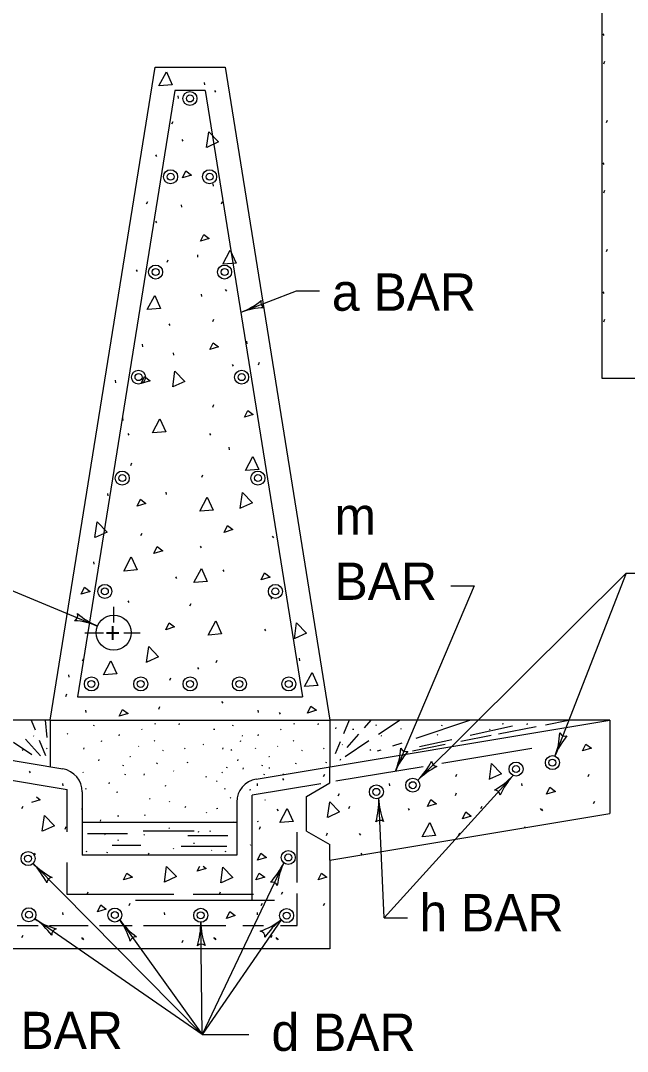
# Model space of a CAD drawing. Extents: x -0.3 to 43.7, y -2.2 to 24.5.
# Drawn here: x 30.06 to 34.13, y 13.45 to 20.35 of the extents above; entities that cross this region are included whole.
import ezdxf

# ---------------------------------------------------------------- set-up
doc = ezdxf.new("R2010")
doc.units = 0
doc.layers.add('1', color=7, linetype='Continuous')
doc.layers.add('2', color=7, linetype='Continuous')

msp = doc.modelspace()

# ---------------------------------------------------------------- linework, layer by layer
at = {"layer": '1'}
for p, q in [((33.9564, 17.9561), (33.9564, 21.1333)), ((33.961, 20.2644), (33.9684, 20.2532)), ((30.2575, 15.6674), (30.9606, 20.0424)), ((30.9606, 20.0424), (31.4294, 20.0424)), ((31.4294, 20.0424), (32.1325, 15.6674)), ((33.9671, 20.0643), (33.9745, 20.0809)), ((31.0938, 19.8861), (30.4409, 15.8237)), ((31.2962, 19.8861), (31.0938, 19.8861)), ((31.2897, 19.9394), (31.2916, 19.9227)), ((31.2962, 19.8861), (31.9491, 15.8237)), ((31.3588, 19.8854), (31.3662, 19.8743)), ((31.1135, 19.8487), (31.1154, 19.832)), ((31.0733, 19.6619), (31.0807, 19.6785)), ((33.9856, 19.67), (33.993, 19.6865)), ((31.1397, 19.5567), (31.1471, 19.5456)), ((30.9622, 19.4547), (30.9696, 19.4435)), ((33.961, 19.4001), (33.9684, 19.389)), ((31.3468, 19.2609), (31.3487, 19.2442)), ((33.9671, 19.2), (33.9745, 19.2166)), ((30.9034, 19.1253), (30.9108, 19.142)), ((31.4057, 19.1253), (31.4131, 19.142)), ((31.1353, 19.1198), (31.1372, 19.1032)), ((30.9622, 19.0088), (30.9696, 18.9977)), ((31.2436, 18.7848), (31.2454, 18.7681)), ((33.9856, 18.8057), (33.993, 18.8224)), ((31.0412, 18.7342), (31.0486, 18.7509)), ((30.8338, 18.6839), (30.8412, 18.6727)), ((31.2696, 18.5216), (31.2715, 18.5049)), ((31.4305, 18.5516), (31.4379, 18.5405)), ((31.9054, 18.5419), (31.5353, 18.3986)), ((32.0616, 18.5419), (31.9054, 18.5419)), ((33.961, 18.5359), (33.9684, 18.5249)), ((31.0529, 18.3211), (31.0603, 18.31)), ((31.3471, 18.3375), (31.3545, 18.3541)), ((33.9671, 18.3358), (33.9745, 18.3525)), ((30.8734, 18.1857), (30.8753, 18.169)), ((31.5734, 18.2054), (31.5753, 18.1887)), ((31.0816, 18.1286), (31.0835, 18.1119)), ((31.4759, 18.0491), (31.4833, 18.0379)), ((31.6531, 18.0484), (31.6604, 18.0651)), ((36.0398, 17.9561), (33.9564, 17.9561)), ((33.9921, 17.9561), (33.993, 17.9582)), ((30.6922, 17.9439), (30.694, 17.9272)), ((30.6922, 17.9439), (30.694, 17.9272)), ((31.3471, 17.765), (31.3545, 17.7817)), ((30.7425, 17.6919), (30.7444, 17.6753)), ((30.7772, 17.5881), (30.7846, 17.5769)), ((31.3248, 17.5881), (31.3322, 17.5769)), ((31.4551, 17.495), (31.4569, 17.4784)), ((30.7976, 17.3739), (30.805, 17.3906)), ((31.2735, 17.2946), (31.2809, 17.3112)), ((31.0321, 17.1953), (31.0339, 17.1786)), ((30.6418, 17.1865), (30.6437, 17.1698)), ((30.8656, 16.9035), (30.873, 16.9202)), ((31.7459, 16.9004), (31.7533, 16.8892)), ((31.2625, 16.8324), (31.2699, 16.8212)), ((30.5486, 16.728), (30.5505, 16.7113)), ((29.7284, 16.647), (30.5749, 16.298)), ((31.4135, 16.6737), (31.4209, 16.6625)), ((34.1177, 16.6522), (32.7205, 15.2649)), ((34.1177, 16.6522), (33.6405, 15.4264)), ((34.1177, 16.6522), (34.274, 16.6522)), ((31.0963, 16.6283), (31.1037, 16.6172)), ((33.0986, 16.5683), (32.5708, 15.3247)), ((32.9424, 16.5683), (33.0986, 16.5683)), ((30.7772, 16.4658), (30.7846, 16.4547)), ((31.1942, 16.4331), (31.2016, 16.4497)), ((31.7371, 16.495), (31.7389, 16.4783)), ((31.7371, 16.495), (31.7389, 16.4783)), ((30.6832, 16.3209), (30.6832, 16.4271)), ((30.4901, 16.2533), (30.6156, 16.2533)), ((30.7508, 16.2533), (30.8594, 16.2533)), ((31.693, 16.2769), (31.7004, 16.2658)), ((30.4747, 16.0646), (30.4821, 16.0813)), ((31.2436, 16.02), (31.251, 16.0088)), ((31.3698, 16.0533), (31.3772, 16.07)), ((31.9259, 16.0819), (31.9278, 16.0652)), ((30.3799, 15.971), (30.3818, 15.9543)), ((31.0582, 15.9343), (31.0656, 15.9509)), ((30.3614, 15.8266), (30.3688, 15.8433)), ((30.4409, 15.8237), (31.9491, 15.8237)), ((30.4409, 15.8236), (31.9491, 15.8236)), ((30.9846, 15.7416), (30.992, 15.7582)), ((31.406, 15.7932), (31.4134, 15.7821)), ((30.4933, 15.7342), (30.4951, 15.7176)), ((31.6489, 15.7342), (31.6508, 15.7176)), ((31.6489, 15.7342), (31.6508, 15.7176)), ((31.7912, 15.7177), (31.7986, 15.7065)), ((31.7912, 15.7177), (31.7986, 15.7065)), ((30.2575, 15.6674), (28.3825, 15.6674)), ((28.3825, 15.6674), (30.342, 15.3408)), ((30.1292, 15.6674), (30.1561, 15.6015)), ((30.2225, 15.6674), (30.2355, 15.5508)), ((30.2575, 15.6674), (32.1325, 15.6674)), ((30.2575, 15.6674), (30.2575, 15.3549)), ((30.5501, 15.63), (30.5525, 15.6371)), ((30.8743, 15.6033), (30.8706, 15.6069)), ((30.9634, 15.643), (30.9559, 15.6413)), ((31.1222, 15.6367), (31.1247, 15.644)), ((31.3604, 15.6057), (31.3529, 15.6041)), ((31.4814, 15.63), (31.4837, 15.6371)), ((31.6379, 15.2725), (34.0075, 15.6674)), ((31.8055, 15.6033), (31.8019, 15.6069)), ((31.8947, 15.643), (31.8872, 15.6413)), ((32.0534, 15.6367), (32.0559, 15.644)), ((34.0075, 15.6674), (32.1325, 15.6674)), ((32.1325, 15.6674), (32.1325, 15.3549)), ((32.1718, 15.6102), (32.1743, 15.6175)), ((32.2608, 15.6674), (32.2229, 15.5752)), ((32.2917, 15.6057), (32.2842, 15.6041)), ((32.3634, 15.6157), (32.4093, 15.6674)), ((32.4411, 15.6321), (32.4435, 15.6394)), ((32.6028, 15.6674), (32.4589, 15.5717)), ((32.6119, 15.606), (32.6082, 15.6096)), ((32.711, 15.5477), (33.07, 15.6674)), ((32.8814, 15.63), (32.8837, 15.6371)), ((33.3549, 15.6268), (33.0719, 15.5639)), ((33.2055, 15.6033), (33.2019, 15.6069)), ((33.2628, 15.5759), (33.5153, 15.6253)), ((33.2947, 15.643), (33.2872, 15.6413)), ((33.4534, 15.6367), (33.4559, 15.644)), ((33.5762, 15.6371), (33.7307, 15.6674)), ((34.0075, 15.6674), (34.0075, 15.0424)), ((30.0927, 15.5409), (30.1921, 15.4287)), ((30.1486, 15.5596), (30.145, 15.5633)), ((30.3757, 15.5743), (30.3721, 15.578)), ((30.7198, 15.5633), (30.7223, 15.5706)), ((31.5486, 15.5596), (31.545, 15.5633)), ((31.651, 15.5633), (31.6535, 15.5706)), ((32.2479, 15.4852), (32.3266, 15.574)), ((32.4799, 15.5596), (32.4762, 15.5633)), ((32.9485, 15.5364), (32.7326, 15.4884)), ((32.8557, 15.568), (32.8521, 15.5716)), ((33.0092, 15.5262), (33.2137, 15.5663)), ((30.0104, 15.5191), (30.1332, 15.4375)), ((30.0757, 15.4687), (30.0684, 15.4651)), ((30.1839, 15.5341), (30.2267, 15.4299)), ((30.2361, 15.476), (30.2325, 15.4796)), ((30.4822, 15.4742), (30.4846, 15.4815)), ((30.6009, 15.525), (30.6033, 15.5322)), ((30.8524, 15.4906), (30.8487, 15.4942)), ((30.9581, 15.5269), (30.9545, 15.5306)), ((31.1623, 15.476), (31.1586, 15.4796)), ((31.2861, 15.5014), (31.2825, 15.5051)), ((31.4134, 15.4742), (31.4158, 15.4815)), ((31.4757, 15.4687), (31.4684, 15.4651)), ((31.5322, 15.525), (31.5346, 15.5322)), ((31.6361, 15.476), (31.6325, 15.4796)), ((31.7836, 15.4906), (31.78, 15.4942)), ((31.8894, 15.5269), (31.8857, 15.5306)), ((32.0935, 15.476), (32.0899, 15.4796)), ((32.2015, 15.5229), (32.168, 15.4414)), ((32.2174, 15.5014), (32.2137, 15.5051)), ((32.3929, 15.5279), (32.2347, 15.4228)), ((32.407, 15.4687), (32.3997, 15.4651)), ((32.4522, 15.4614), (32.4748, 15.4689)), ((32.5542, 15.4955), (32.6165, 15.5162)), ((32.6846, 15.4628), (32.9051, 15.5059)), ((33.4861, 15.4774), (32.8831, 15.3768)), ((30.5841, 15.3955), (30.5866, 15.4028)), ((30.791, 15.425), (30.7941, 15.4234)), ((30.7941, 15.4234), (30.7954, 15.4217)), ((31.0165, 15.4614), (31.0128, 15.4651)), ((31.5153, 15.3955), (31.5178, 15.4028)), ((31.7223, 15.425), (31.7253, 15.4234)), ((31.7253, 15.4234), (31.7267, 15.4217)), ((31.9477, 15.4614), (31.9441, 15.4651)), ((32.2019, 15.4005), (32.2043, 15.4078)), ((29.4465, 15.3567), (30.3709, 15.2027)), ((30.747, 15.3616), (30.7494, 15.3689)), ((30.9731, 15.3752), (30.9755, 15.3825)), ((31.087, 15.3253), (31.0833, 15.3288)), ((31.1767, 15.3819), (31.1791, 15.3892)), ((31.4412, 15.3481), (31.4437, 15.3554)), ((31.5497, 15.3402), (31.5522, 15.3475)), ((31.6782, 15.3616), (31.6806, 15.3689)), ((31.7302, 15.3464), (31.7227, 15.3449)), ((31.9044, 15.3752), (31.9068, 15.3825)), ((32.1079, 15.3819), (32.1103, 15.3892)), ((32.1325, 15.2474), (32.1325, 15.3547)), ((32.7565, 15.3558), (32.1724, 15.2584)), ((30.1154, 15.3254), (30.1228, 15.3142)), ((30.4809, 15.3151), (30.4773, 15.3187)), ((30.7605, 15.3007), (30.7629, 15.308)), ((30.8881, 15.2995), (30.8905, 15.3068)), ((31.3021, 15.286), (31.3045, 15.2933)), ((31.3754, 15.2576), (31.3718, 15.2612)), ((31.4122, 15.3151), (31.4085, 15.3187)), ((31.6918, 15.3007), (31.6942, 15.308)), ((31.8142, 15.2766), (31.8216, 15.2655)), ((31.8205, 15.3029), (31.8218, 15.3068)), ((32.0899, 15.2899), (32.0973, 15.3065)), ((32.4954, 14.3427), (33.3597, 15.2976)), ((32.976, 15.2899), (32.9834, 15.3065)), ((33.8623, 15.2899), (33.8697, 15.3065)), ((30.3399, 15.2434), (30.3418, 15.2267)), ((30.3709, 14.9192), (30.3709, 15.2027)), ((30.4957, 15.2047), (30.4982, 15.212)), ((30.6519, 15.242), (30.6543, 15.2493)), ((31.0306, 15.2251), (31.033, 15.2324)), ((31.427, 15.2047), (31.4295, 15.212)), ((31.6012, 15.2009), (31.5937, 15.1992)), ((32.0706, 15.2415), (31.6111, 15.1649)), ((31.6435, 15.2434), (31.6454, 15.2267)), ((31.9762, 15.157), (32.1325, 15.2474)), ((32.5297, 15.2434), (32.5316, 15.2267)), ((33.4159, 15.2434), (33.4178, 15.2267)), ((30.4725, 15.1866), (30.4725, 14.9822)), ((30.7102, 15.184), (30.7027, 15.1824)), ((30.9276, 15.139), (30.924, 15.1427)), ((31.0599, 15.1187), (31.0562, 15.1224)), ((31.467, 15.1458), (31.4633, 15.1494)), ((31.6111, 14.4617), (31.6111, 15.1649)), ((31.7011, 15.1289), (31.6975, 15.1326)), ((31.9762, 14.9241), (31.9762, 15.157)), ((32.1883, 15.1602), (32.1957, 15.1768)), ((32.4954, 14.3427), (32.459, 15.1429)), ((32.9729, 15.1633), (32.9804, 15.18)), ((33.8994, 15.1088), (33.9068, 15.1255)), ((30.0683, 15.0753), (30.0757, 15.0919)), ((30.4661, 15.0753), (30.4725, 15.0657)), ((31.1629, 15.083), (31.1654, 15.0902)), ((31.3802, 15.0757), (31.3727, 15.074)), ((31.5074, 15.1183), (31.5074, 14.9822)), ((31.7772, 15.0711), (31.7846, 15.06)), ((32.2582, 15.0753), (32.2656, 15.0919)), ((32.6559, 15.0753), (32.6634, 15.0641)), ((33.1444, 15.0753), (33.1518, 15.0919)), ((33.5422, 15.0753), (33.5496, 15.0641)), ((33.5496, 15.0711), (33.557, 15.06)), ((30.5942, 14.9915), (30.5966, 14.9988)), ((30.717, 15.0249), (30.7095, 15.0233)), ((30.8916, 15.0288), (30.894, 15.0361)), ((31.3075, 15.0442), (31.3039, 15.0479)), ((31.4886, 14.9814), (31.491, 14.9887)), ((31.6522, 14.9877), (31.6447, 14.986)), ((32.1325, 14.7299), (34.0075, 15.0424)), ((30.357, 14.9381), (30.3644, 14.9547)), ((31.5074, 14.9822), (30.4725, 14.9822)), ((30.4725, 14.9822), (30.4725, 14.7635)), ((31.2215, 14.9237), (30.8805, 14.9237)), ((31.0565, 14.9428), (31.0528, 14.9463)), ((31.2511, 14.917), (31.2535, 14.9243)), ((31.3286, 14.9205), (31.331, 14.9278)), ((31.5074, 14.9822), (31.5074, 14.7635)), ((31.6606, 14.9381), (31.668, 14.9547)), ((31.9119, 14.5791), (31.9119, 14.9172)), ((31.9762, 14.9241), (32.1325, 14.834)), ((33.4371, 14.9472), (33.4404, 14.9547)), ((30.7745, 14.9049), (30.5079, 14.9049)), ((30.6268, 14.8987), (30.6231, 14.9024)), ((30.713, 14.8607), (30.7154, 14.8679)), ((30.8889, 14.8981), (30.8852, 14.9017)), ((31.1801, 14.8942), (31.4473, 14.8942)), ((32.1083, 14.8956), (32.1157, 14.9122)), ((32.3293, 14.9079), (32.3367, 14.8967)), ((32.9946, 14.8956), (33.002, 14.9122)), ((30.1498, 14.7771), (30.1572, 14.7661)), ((30.5032, 14.788), (30.4957, 14.7863)), ((30.6382, 14.7783), (30.6407, 14.7856)), ((30.8649, 14.828), (30.6722, 14.828)), ((31.087, 14.8039), (31.0833, 14.8076)), ((31.4415, 14.8211), (31.1343, 14.8211)), ((31.2247, 14.842), (31.2172, 14.8405)), ((31.3415, 14.7938), (31.3378, 14.7975)), ((31.4345, 14.788), (31.427, 14.7863)), ((31.6027, 14.8277), (31.5991, 14.8313)), ((32.1325, 14.7312), (32.1325, 14.834)), ((32.3396, 14.7771), (32.347, 14.7661)), ((30.3709, 14.4995), (30.3709, 14.7131)), ((31.5074, 14.7635), (30.4725, 14.7635)), ((30.9217, 14.7743), (30.9144, 14.7708)), ((31.8224, 14.7122), (31.277, 13.5614)), ((32.1325, 14.73), (32.1325, 14.7312)), ((32.1325, 14.7299), (32.1325, 14.136)), ((30.1423, 14.7067), (31.277, 13.5614)), ((30.505, 14.5015), (30.5124, 14.5182)), ((31.3912, 14.5015), (31.3986, 14.5182)), ((31.8086, 14.5015), (31.816, 14.5182)), ((31.9119, 14.2922), (31.9119, 14.5069)), ((31.085, 14.4995), (30.3709, 14.4995)), ((30.7862, 14.4257), (30.7936, 14.4424)), ((30.8299, 14.4617), (31.7605, 14.4617)), ((31.6209, 14.4995), (31.2145, 14.4995)), ((31.3927, 14.4617), (31.6111, 14.4617)), ((31.6724, 14.4257), (31.6798, 14.4424)), ((32.0899, 14.4257), (32.0973, 14.4424)), ((30.3399, 14.3792), (30.3418, 14.3626)), ((31.0211, 14.3792), (31.0229, 14.3626)), ((31.6435, 14.3792), (31.6454, 14.3626)), ((31.277, 13.5614), (30.1534, 14.3371)), ((30.7237, 14.3288), (31.277, 13.5614)), ((31.277, 13.5614), (31.2664, 14.3132)), ((31.8051, 14.3295), (31.277, 13.5614)), ((32.4954, 14.3427), (32.6517, 14.3427)), ((30.0369, 14.2922), (30.1766, 14.2922)), ((30.0683, 14.2111), (30.0757, 14.2278)), ((30.2524, 14.2922), (30.5108, 14.2922)), ((30.5867, 14.2922), (30.8073, 14.2922)), ((30.8831, 14.2922), (31.4347, 14.2922)), ((31.5484, 14.2922), (31.6864, 14.2922)), ((31.7373, 14.2111), (31.7447, 14.2278)), ((31.8001, 14.2922), (31.9119, 14.2922)), ((30.4661, 14.2111), (30.4735, 14.2)), ((30.4735, 14.2068), (30.4809, 14.1958)), ((31.1418, 14.1777), (31.1492, 14.1943)), ((31.3523, 14.2111), (31.3598, 14.2)), ((31.3598, 14.2068), (31.3672, 14.1958)), ((31.7698, 14.2111), (31.7772, 14.2)), ((31.7772, 14.2068), (31.7846, 14.1958)), ((32.1325, 14.136), (29.8474, 14.136)), ((31.277, 13.5614), (31.5895, 13.5614))]:
    msp.add_line(p, q, dxfattribs=at)
for points in [[(30.986, 19.916), (31.0359, 20.0104), (31.0747, 19.9234), (30.9878, 19.916)], [(31.3051, 19.5031), (31.3198, 19.609), (31.386, 19.5405), (31.3068, 19.5038)], [(31.1452, 19.3), (31.1674, 19.3462), (31.2044, 19.3184), (31.1452, 19.3)], [(31.2642, 18.8749), (31.2864, 18.9211), (31.3234, 18.8933), (31.2642, 18.8749)], [(31.414, 18.722), (31.4639, 18.8164), (31.5028, 18.7294), (31.4158, 18.722)], [(31.414, 18.722), (31.4639, 18.8164), (31.5028, 18.7294), (31.4158, 18.722)], [(30.9079, 18.4172), (30.9578, 18.5116), (30.9967, 18.4246), (30.9097, 18.4172)], [(31.3265, 18.1494), (31.3487, 18.1956), (31.3857, 18.1678), (31.3265, 18.1494)], [(30.8676, 17.9227), (30.8898, 17.9689), (30.9268, 17.9411), (30.8676, 17.9227)], [(31.0785, 17.8991), (31.0931, 18.005), (31.1594, 17.9365), (31.0802, 17.8998)], [(30.9432, 17.5922), (30.9931, 17.6866), (31.0319, 17.5996), (30.945, 17.5922)], [(31.5588, 17.6959), (31.581, 17.7422), (31.618, 17.7144), (31.5588, 17.6959)], [(31.5664, 17.339), (31.6162, 17.4334), (31.6551, 17.3464), (31.5681, 17.339)], [(30.8393, 17.1008), (30.8615, 17.1471), (30.8985, 17.1193), (30.8393, 17.1008)], [(31.2604, 17.067), (31.3103, 17.1614), (31.3492, 17.0744), (31.2622, 17.067)], [(31.5317, 17.0858), (31.5464, 17.1916), (31.6126, 17.1232), (31.5334, 17.0864)], [(30.5573, 16.8902), (30.572, 16.9961), (30.6382, 16.9276), (30.559, 16.8909)], [(31.4228, 16.9251), (31.445, 16.9714), (31.482, 16.9436), (31.4228, 16.9251)], [(30.9526, 16.7834), (30.9748, 16.8297), (31.0118, 16.8019), (30.9526, 16.7834)], [(30.7506, 16.6664), (30.8005, 16.7608), (30.8393, 16.6738), (30.7523, 16.6664)], [(31.2208, 16.589), (31.2707, 16.6834), (31.3095, 16.5964), (31.2225, 16.589)], [(31.6721, 16.6077), (31.6943, 16.654), (31.7313, 16.6262), (31.6721, 16.6077)], [(30.4654, 16.5114), (30.4876, 16.5576), (30.5246, 16.5298), (30.4654, 16.5114)], [(31.0319, 16.2733), (31.0541, 16.3196), (31.0911, 16.2917), (31.0319, 16.2733)], [(31.3171, 16.2376), (31.367, 16.332), (31.4058, 16.245), (31.3189, 16.2376)], [(31.8942, 16.2129), (31.9089, 16.3188), (31.9752, 16.2503), (31.896, 16.2136)], [(30.9028, 16.0542), (30.9175, 16.1601), (30.9838, 16.0916), (30.9046, 16.0549)], [(30.6146, 15.9712), (30.6645, 16.0656), (30.7034, 15.9786), (30.6164, 15.9712)], [(31.9629, 15.8918), (32.0128, 15.9862), (32.0517, 15.8992), (31.9647, 15.8918)], [(31.9828, 15.7152), (32.005, 15.7615), (32.042, 15.7336), (31.9828, 15.7152)], [(30.7205, 15.6934), (30.7427, 15.7396), (30.7797, 15.7118), (30.7205, 15.6934)], [(33.8256, 15.461), (33.8478, 15.5072), (33.8848, 15.4795), (33.8256, 15.461)], [(33.2011, 15.2707), (33.2158, 15.3765), (33.2821, 15.3081), (33.2029, 15.2713)], [(33.5848, 15.1715), (33.607, 15.2178), (33.644, 15.19), (33.5848, 15.1715)], [(30.1659, 15.1528), (30.1902, 15.1344), (30.131, 15.116)], [(32.1165, 15.0153), (32.1311, 15.1211), (32.1974, 15.0527), (32.1182, 15.0159)], [(32.7873, 15.089), (32.8095, 15.1353), (32.8465, 15.1075), (32.7873, 15.089)], [(31.7962, 14.9818), (31.8461, 15.0761), (31.885, 14.9892), (31.798, 14.9818)], [(33.0204, 15.0069), (33.0426, 15.0532), (33.0796, 15.0254), (33.0204, 15.0069)], [(30.2045, 14.923), (30.2192, 15.0287), (30.2854, 14.9603), (30.2062, 14.9236)], [(32.751, 14.8869), (32.801, 14.9812), (32.8399, 14.8943), (32.7529, 14.8869)], [(31.6477, 14.7291), (31.6699, 14.7754), (31.7069, 14.7476), (31.6477, 14.7291)], [(30.7496, 14.5968), (30.7718, 14.6431), (30.8087, 14.6154), (30.7496, 14.5968)], [(31.0226, 14.5825), (31.0373, 14.6882), (31.1035, 14.6197), (31.0244, 14.5831)], [(31.2435, 14.6556), (31.26, 14.69)], [(31.2816, 14.69), (31.3027, 14.674), (31.2435, 14.6556)], [(31.4004, 14.5768), (31.4151, 14.6826), (31.4814, 14.6141), (31.4022, 14.5775)], [(31.6357, 14.5968), (31.658, 14.6431), (31.695, 14.6154), (31.6357, 14.5968)], [(32.0532, 14.5968), (32.0754, 14.6431), (32.1124, 14.6154), (32.0532, 14.5968)], [(30.5743, 14.3831), (30.5965, 14.4293), (30.6334, 14.4016), (30.5743, 14.3831)], [(31.4386, 14.3395), (31.4608, 14.3858), (31.4978, 14.3581), (31.4386, 14.3395)]]:
    msp.add_lwpolyline(points, dxfattribs=at)
for centre, radius in [((31.194, 19.8319), 0.0469), ((31.194, 19.8319), 0.0234), ((31.0642, 19.3076), 0.0469), ((31.3257, 19.3076), 0.0469), ((31.0642, 19.3076), 0.0234), ((31.3257, 19.3076), 0.0234), ((30.964, 18.6693), 0.0469), ((31.426, 18.6693), 0.0469), ((30.964, 18.6693), 0.0234), ((31.426, 18.6693), 0.0234), ((30.8494, 17.9652), 0.0469), ((30.8494, 17.9652), 0.0234), ((31.5406, 17.9652), 0.0469), ((31.5406, 17.9652), 0.0234), ((30.7404, 17.289), 0.0469), ((31.6496, 17.289), 0.0469), ((30.7404, 17.289), 0.0234), ((31.6496, 17.289), 0.0234), ((30.6235, 16.53), 0.0469), ((31.7665, 16.53), 0.0469), ((30.6235, 16.53), 0.0234), ((31.7665, 16.53), 0.0234), ((30.6832, 16.2533), 0.1172), ((30.5335, 15.91), 0.0469), ((30.5335, 15.91), 0.0469), ((30.8643, 15.91), 0.0469), ((30.8643, 15.91), 0.0469), ((31.195, 15.91), 0.0469), ((31.195, 15.91), 0.0469), ((31.5257, 15.91), 0.0469), ((31.5257, 15.91), 0.0469), ((31.8565, 15.91), 0.0469), ((31.8565, 15.91), 0.0469), ((30.5335, 15.91), 0.0234), ((30.5335, 15.91), 0.0234), ((30.8643, 15.91), 0.0234), ((30.8643, 15.91), 0.0234), ((31.195, 15.91), 0.0234), ((31.195, 15.91), 0.0234), ((31.5257, 15.91), 0.0234), ((31.5257, 15.91), 0.0234), ((31.8565, 15.91), 0.0234), ((31.8565, 15.91), 0.0234), ((33.6234, 15.3828), 0.0469), ((33.6234, 15.3828), 0.0234), ((33.3796, 15.34), 0.0469), ((33.3796, 15.34), 0.0234), ((32.6872, 15.2319), 0.0469), ((32.4434, 15.1872), 0.0469), ((32.4434, 15.1872), 0.0234), ((32.6872, 15.2319), 0.0234), ((30.1092, 14.7401), 0.0469), ((31.8533, 14.7475), 0.0469), ((30.1092, 14.7401), 0.0234), ((31.8533, 14.7475), 0.0234), ((30.1148, 14.3638), 0.0469), ((30.1148, 14.3638), 0.0234), ((30.6906, 14.362), 0.0469), ((30.6906, 14.362), 0.0234), ((31.2664, 14.3601), 0.0469), ((31.2664, 14.3601), 0.0234), ((31.8422, 14.3582), 0.0469), ((31.8422, 14.3582), 0.0234)]:
    msp.add_circle(centre, radius, dxfattribs=at)
for centre, radius, start, end in [((31.361, 18.8552), 0.4887, 290.89468, 309.54141), ((31.7088, 18.465), 0.0391, 159.99727, 242.11397), ((31.7095, 17.9421), 0.4887, 110.88857, 110.90079), ((31.7095, 17.9421), 0.4887, 92.21978, 110.88857), ((32.1873, 15.6674), 0.4887, 179.98778, 180), ((33.1851, 15.6037), 0.4887, 338.73023, 357.39901), ((34.0958, 15.2492), 0.4887, 140.07739, 158.72412), ((33.7079, 15.5996), 0.0391, 207.50483, 289.62152), ((32.1209, 15.5157), 0.4887, 337.00155, 355.67033), ((32.6434, 15.4958), 0.0391, 205.77614, 287.89284), ((33.0206, 15.1338), 0.4887, 138.34871, 156.99544), ((33.1851, 15.6037), 0.4887, 338.71801, 338.73023), ((30.3162, 15.1867), 0.1563, 0, 80.53033), ((32.3761, 15.6116), 0.4887, 314.79853, 333.46731), ((33.0648, 14.9181), 0.4887, 116.14569, 134.79242), ((32.8523, 15.3958), 0.0391, 183.57313, 265.68982), ((31.6636, 15.1183), 0.1563, 99.46256, 180), ((32.1209, 15.5157), 0.4887, 336.98932, 337.00155), ((32.3761, 15.6116), 0.4887, 314.7863, 314.79853), ((30.4894, 15.0507), 0.4887, 224.72077, 224.733), ((31.3791, 14.9181), 0.4887, 316.43503, 335.08176), ((32.2655, 14.5064), 0.4887, 155.08787, 173.75665), ((32.2655, 14.5064), 0.4887, 155.07564, 155.08787), ((30.4894, 15.0507), 0.4887, 224.733, 243.40178), ((29.7951, 14.3628), 0.4887, 26.08016, 44.72689), ((30.273, 14.5747), 0.0391, 93.50759, 175.62429), ((31.744, 14.5437), 0.0391, 23.86247, 105.97916), ((30.431, 14.7393), 0.4887, 235.36533, 235.37756), ((30.431, 14.7393), 0.4887, 235.37756, 254.04634), ((29.8757, 13.935), 0.4887, 36.72472, 55.37145), ((31.1199, 14.6148), 0.4887, 215.81061, 215.82284), ((31.1199, 14.6148), 0.4887, 215.82284, 234.49162), ((30.3274, 14.0428), 0.4887, 17.17, 35.81673), ((30.7777, 14.3039), 0.4887, 342.43282, 1.07956), ((31.7549, 14.3225), 0.4887, 181.07344, 181.08567), ((31.7549, 14.3225), 0.4887, 181.08567, 199.75445), ((31.5068, 14.7167), 0.4887, 288.96259, 307.60933), ((32.1033, 13.9425), 0.4887, 127.61544, 146.28422), ((32.1033, 13.9425), 0.4887, 127.60321, 127.61544), ((30.3063, 14.2315), 0.0391, 104.15216, 186.26885), ((31.6578, 14.2162), 0.0391, 356.39003, 78.50673), ((30.8324, 14.1781), 0.0391, 84.59744, 166.71413), ((31.2698, 14.1274), 0.0391, 49.86026, 131.97696)]:
    msp.add_arc(centre, radius, start, end, dxfattribs=at)
at = {"layer": '2'}
for centre, radius, start, end in [((30.4031, 16.3689), 0.0391, 296.36488, 18.48158), ((30.7612, 16.7498), 0.4887, 228.93744, 247.58417), ((30.3886, 15.8462), 0.4887, 67.59028, 86.25907), ((30.3886, 15.8462), 0.4887, 67.57806, 67.59028), ((32.9974, 15.6255), 0.4887, 299.19925, 317.84598), ((33.722, 14.9696), 0.4887, 137.85209, 156.52088), ((33.722, 14.9696), 0.4887, 137.83987, 137.85209), ((33.2349, 15.1598), 0.0391, 6.62669, 88.74338), ((31.9708, 15.1206), 0.4887, 343.95594, 2.60267), ((32.9471, 15.1651), 0.4887, 182.59656, 182.60878), ((32.9471, 15.1651), 0.4887, 182.60878, 201.27756), ((32.4674, 14.9572), 0.0391, 51.38338, 133.50007)]:
    msp.add_arc(centre, radius, start, end, dxfattribs=at)

# ---------------------------------------------------------------- texts
at = {"layer": '1'}
for s, height, p in [('a BAR', 0.25, (32.1453, 18.41)), ('m', 0.25, (32.1627, 16.9107)), ('BAR', 0.25, (32.1627, 16.4732)), ('+', 0.1313, (30.6248, 16.1877)), ('h BAR', 0.25, (32.7321, 14.253)), ('e BAR', 0.25, (29.7789, 13.4639)), ('d BAR', 0.25, (31.7404, 13.4522))]:
    msp.add_text(s, height=height, dxfattribs=at).set_placement(p)

doc.saveas('drawing.dxf')
